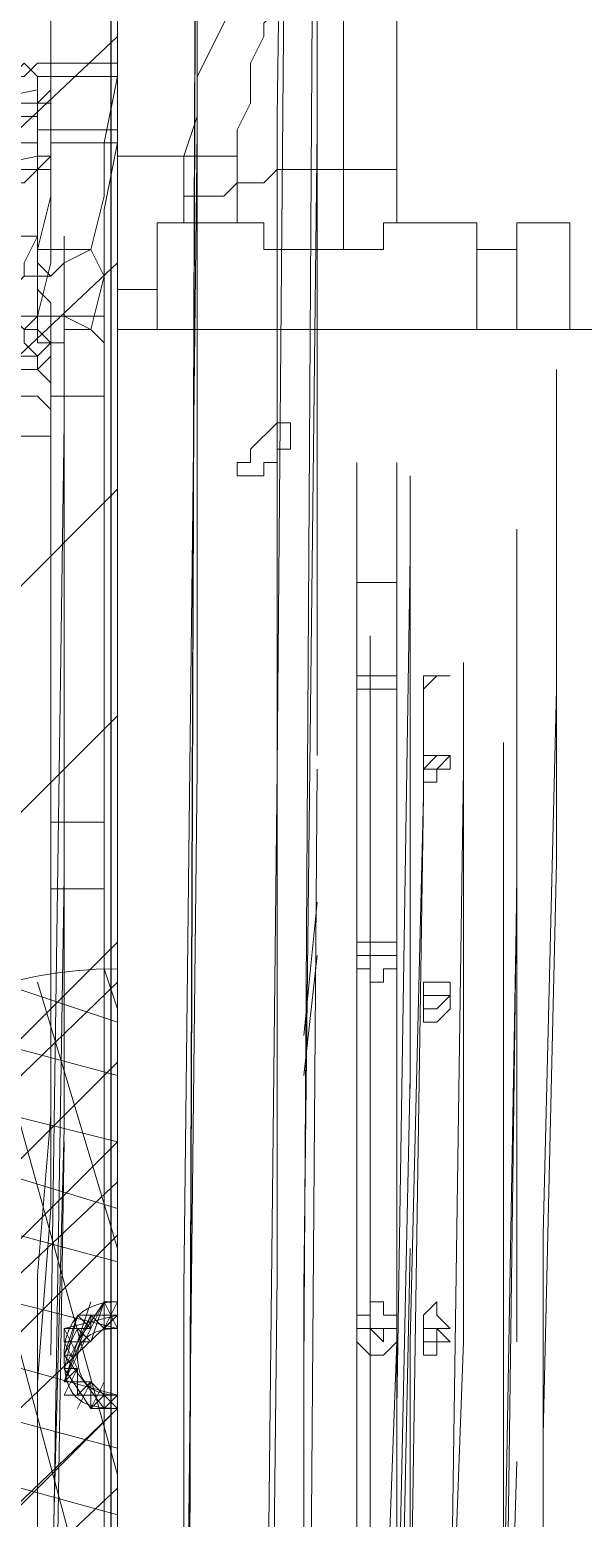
# Model space of a CAD drawing. Header units: millimetres. Extents: x 25083 to 52777, y 24772 to 45779.
# Drawn here: x 46636.28 to 46651.72, y 38624.29 to 38665.79 of the extents above; entities that cross this region are included whole.
import ezdxf

# ---------------------------------------------------------------- set-up
doc = ezdxf.new("R2010")
doc.units = ezdxf.units.MM

# ---------------------------------------------------------------- blocks, each defined once
blk = doc.blocks.new('zw$F4C5')
at = {"color": 7, "lineweight": 0}
for points in [[(528.444, 72.786), (528.444, 356.505)], [(528.444, 197.563), (522.131, 191.621)], [(528.444, 191.25), (522.131, 185.308)], [(528.444, 184.937), (522.131, 178.624)], [(528.444, 178.624), (522.131, 172.311)], [(528.444, 172.311), (522.131, 165.997)], [(528.444, 170.454), (528.072, 171.568)], [(528.444, 171.197), (517.303, 160.427)], [(525.102, 171.197), (528.444, 170.082)], [(528.444, 163.769), (526.216, 171.197)], [(528.444, 157.456), (524.73, 170.825)], [(522.873, 170.082), (528.444, 168.597)], [(528.444, 150.772), (523.245, 170.082)], [(528.444, 168.968), (517.674, 158.199)], [(521.017, 168.597), (528.444, 166.74)], [(519.903, 167.483), (528.444, 164.883)], [(528.444, 166.74), (518.417, 156.713)], [(518.789, 165.997), (528.444, 163.398)], [(528.444, 165.626), (522.131, 159.684)], [(518.046, 164.141), (528.444, 161.541)], [(528.444, 164.141), (519.16, 154.857)], [(517.674, 162.655), (528.444, 159.684)], [(526.958, 160.056), (527.701, 162.284)], [(526.958, 160.056), (527.701, 162.284)], [(526.958, 160.056), (527.701, 162.284)], [(526.958, 160.056), (527.701, 162.284)], [(526.958, 160.056), (527.701, 162.284)], [(526.958, 160.056), (527.701, 162.284)], [(526.958, 160.056), (528.072, 162.284)], [(526.958, 160.056), (528.072, 162.284)], [(526.958, 160.056), (528.072, 162.284)], [(526.958, 160.056), (528.072, 162.284)], [(527.33, 161.17), (528.072, 162.284)], [(527.701, 161.17), (528.072, 162.284)], [(527.701, 161.17), (528.072, 162.284)], [(527.701, 161.17), (528.072, 162.284)], [(527.701, 161.17), (528.072, 162.284)], [(527.701, 161.541), (528.072, 162.284)], [(527.701, 161.541), (528.072, 162.284)], [(527.701, 161.541), (528.072, 162.284)], [(527.701, 161.541), (528.072, 162.284)], [(527.701, 161.541), (528.072, 162.284)], [(527.701, 161.541), (528.072, 162.284)], [(527.701, 161.541), (528.072, 162.284)], [(527.701, 161.541), (528.072, 162.284)], [(527.701, 161.541), (528.072, 162.284)], [(528.072, 162.284), (528.444, 161.541)], [(528.072, 162.284), (528.444, 162.284)], [(528.072, 161.541), (528.072, 162.284)], [(528.072, 161.541), (528.072, 162.284)], [(528.072, 161.541), (528.072, 162.284)], [(528.072, 161.541), (528.072, 162.284)], [(528.072, 161.541), (528.444, 162.284)], [(528.072, 161.541), (528.444, 162.284)], [(528.072, 161.541), (528.444, 162.284)], [(528.072, 161.541), (528.444, 162.284)], [(528.444, 161.913), (519.903, 153.743)], [(528.444, 161.913), (526.958, 161.541)], [(526.958, 160.798), (527.33, 161.913)], [(526.958, 160.798), (527.33, 161.913)], [(526.958, 160.798), (527.33, 161.913)], [(526.958, 160.798), (527.33, 161.913)], [(526.958, 160.798), (527.33, 161.913)], [(526.958, 160.798), (527.33, 161.913)], [(526.958, 160.427), (527.33, 161.913)], [(526.958, 160.427), (527.33, 161.913)], [(526.958, 160.427), (527.33, 161.913)], [(526.958, 160.427), (527.33, 161.913)], [(526.958, 160.427), (527.33, 161.913)], [(526.958, 160.427), (527.33, 161.913)], [(526.958, 160.427), (527.701, 161.913)], [(526.958, 160.427), (527.701, 161.913)], [(526.958, 160.427), (527.701, 161.913)], [(526.958, 160.427), (527.701, 161.913)], [(526.958, 160.427), (527.701, 161.913)], [(526.958, 160.427), (527.701, 161.913)], [(526.958, 160.427), (527.701, 161.913)], [(526.958, 160.427), (527.701, 161.913)], [(526.958, 160.427), (527.701, 161.913)], [(526.958, 160.056), (527.701, 161.913)], [(526.958, 160.056), (527.701, 161.913)], [(526.958, 160.056), (527.701, 161.913)], [(528.444, 161.913), (527.33, 161.913)], [(527.33, 161.913), (527.701, 161.541)], [(527.701, 161.913), (527.701, 161.541)], [(527.701, 161.913), (528.072, 161.541)], [(528.072, 161.541), (528.444, 161.913)], [(528.072, 161.541), (528.444, 161.913)], [(528.072, 161.541), (528.444, 161.913)], [(528.072, 161.541), (528.444, 161.913)], [(528.072, 161.541), (528.444, 161.913)], [(528.072, 161.541), (528.444, 161.913)], [(528.072, 161.541), (528.444, 161.913)], [(528.072, 161.541), (528.444, 161.913)], [(528.072, 161.541), (528.444, 161.913)], [(528.072, 161.541), (528.444, 161.913)], [(528.072, 161.541), (528.444, 161.913)], [(527.701, 161.541), (526.958, 161.541)], [(526.958, 161.541), (527.33, 160.798)], [(526.958, 161.17), (526.958, 161.541)], [(526.958, 161.17), (526.958, 161.541)], [(526.958, 161.17), (526.958, 161.541)], [(526.958, 160.798), (527.33, 161.541)], [(526.958, 160.798), (527.33, 161.541)], [(526.958, 160.798), (527.33, 161.541)], [(527.33, 161.541), (527.701, 161.17)], [(528.072, 161.541), (528.444, 161.541)], [(528.072, 161.541), (528.444, 161.541)], [(517.303, 161.17), (528.444, 158.199)], [(527.701, 161.17), (526.958, 161.17)], [(526.958, 161.17), (527.33, 160.427)], [(526.958, 160.056), (527.33, 161.17)], [(527.33, 160.798), (526.958, 160.798)], [(527.33, 160.798), (526.958, 160.798)], [(526.958, 160.798), (528.072, 159.313)], [(526.958, 160.056), (527.33, 160.798)], [(526.958, 160.056), (527.33, 160.798)], [(526.958, 160.056), (527.33, 160.798)], [(526.958, 160.056), (527.33, 160.798)], [(526.958, 160.056), (527.33, 160.798)], [(526.958, 160.056), (527.33, 160.798)], [(526.958, 160.056), (527.33, 160.798)], [(526.958, 160.056), (527.33, 160.798)], [(527.33, 160.427), (526.958, 160.056)], [(527.33, 160.427), (526.958, 160.427)], [(526.958, 160.427), (527.701, 159.313)], [(526.958, 159.684), (527.33, 160.427)], [(526.958, 159.684), (527.33, 160.427)], [(526.958, 159.684), (527.33, 160.427)], [(526.958, 159.684), (527.33, 160.427)], [(526.958, 159.684), (527.33, 160.427)], [(526.958, 159.684), (527.33, 160.427)], [(526.958, 159.684), (527.33, 160.427)], [(526.958, 159.684), (527.33, 160.427)], [(526.958, 159.684), (527.33, 160.427)], [(526.958, 159.684), (527.33, 160.427)], [(526.958, 159.684), (527.33, 160.427)], [(527.33, 159.684), (527.33, 160.427)], [(527.33, 159.684), (527.33, 160.427)], [(527.33, 159.684), (527.33, 160.427)], [(527.33, 159.684), (527.33, 160.427)], [(527.33, 159.684), (527.33, 160.427)], [(527.33, 159.684), (527.33, 160.427)], [(527.33, 159.684), (527.33, 160.427)], [(527.701, 160.056), (526.958, 160.056)], [(527.33, 159.684), (527.33, 160.056)], [(527.33, 159.684), (527.33, 160.056)], [(527.33, 159.684), (527.701, 160.056)], [(527.33, 159.684), (527.701, 160.056)], [(527.33, 159.684), (527.701, 160.056)], [(527.33, 159.684), (527.701, 160.056)], [(527.33, 159.684), (527.701, 160.056)], [(527.33, 159.684), (527.701, 160.056)], [(527.33, 159.684), (527.701, 160.056)], [(527.33, 159.684), (527.701, 160.056)], [(527.33, 159.684), (527.701, 160.056)], [(527.33, 159.684), (527.701, 160.056)], [(527.33, 159.684), (527.701, 160.056)], [(527.33, 159.684), (527.701, 160.056)], [(527.33, 159.684), (527.701, 160.056)], [(527.33, 159.313), (527.701, 160.056)], [(527.33, 159.313), (527.701, 160.056)], [(527.33, 159.313), (527.701, 160.056)], [(527.33, 159.313), (527.701, 160.056)], [(527.33, 159.313), (527.701, 160.056)], [(527.33, 159.313), (527.701, 160.056)], [(527.33, 159.313), (527.701, 160.056)], [(527.33, 159.313), (527.701, 160.056)], [(527.33, 159.313), (527.701, 160.056)], [(527.33, 159.313), (527.701, 160.056)], [(527.701, 160.056), (528.444, 159.313)], [(527.701, 159.313), (527.701, 160.056)], [(527.701, 159.313), (527.701, 160.056)], [(527.701, 159.313), (527.701, 160.056)], [(527.701, 159.313), (527.701, 160.056)], [(527.701, 159.313), (527.701, 160.056)], [(527.701, 159.313), (527.701, 160.056)], [(527.701, 159.313), (527.701, 160.056)], [(527.701, 159.313), (527.701, 160.056)], [(527.701, 159.313), (527.701, 160.056)], [(527.701, 159.313), (527.701, 160.056)], [(527.701, 159.313), (528.072, 160.056)], [(528.072, 159.684), (526.958, 159.684)], [(528.444, 159.684), (527.33, 159.684)], [(527.701, 159.313), (528.072, 159.684)], [(527.701, 159.313), (528.072, 159.684)], [(527.701, 159.313), (528.072, 159.684)], [(527.701, 159.313), (528.072, 159.684)], [(527.701, 159.313), (528.072, 159.684)], [(527.701, 159.313), (528.072, 159.684)], [(527.701, 159.313), (528.072, 159.684)], [(527.701, 159.313), (528.072, 159.684)], [(527.701, 159.313), (528.072, 159.684)], [(527.701, 159.313), (528.072, 159.684)], [(527.701, 159.313), (528.072, 159.684)], [(527.701, 159.313), (528.072, 159.684)], [(527.701, 159.313), (528.072, 159.684)], [(527.701, 159.313), (528.072, 159.684)], [(527.701, 159.313), (528.072, 159.684)], [(527.701, 159.313), (528.072, 159.684)], [(527.701, 159.313), (528.072, 159.684)], [(528.072, 159.684), (528.444, 159.684)], [(528.072, 159.313), (528.072, 159.684)], [(528.072, 159.313), (528.072, 159.684)], [(528.072, 159.313), (528.072, 159.684)], [(528.072, 159.313), (528.072, 159.684)], [(528.072, 159.313), (528.072, 159.684)], [(528.072, 159.313), (528.072, 159.684)], [(528.072, 159.313), (528.072, 159.684)], [(528.072, 159.313), (528.072, 159.684)], [(528.072, 159.313), (528.444, 159.684)], [(528.072, 159.313), (528.444, 159.684)], [(528.072, 159.313), (528.444, 159.684)], [(528.072, 159.313), (528.444, 159.684)], [(528.072, 159.313), (528.444, 159.684)], [(528.072, 159.313), (528.444, 159.684)], [(528.072, 159.313), (528.444, 159.684)], [(528.072, 159.313), (528.444, 159.684)], [(528.072, 159.313), (528.444, 159.684)], [(528.072, 159.313), (528.444, 159.684)], [(528.072, 159.313), (528.444, 159.684)], [(517.674, 159.313), (528.444, 156.342)], [(528.444, 159.313), (519.16, 150.4)], [(528.444, 159.313), (521.388, 152.257)], [(528.444, 159.313), (527.701, 159.313)], [(528.072, 159.313), (528.444, 159.313)], [(528.072, 159.313), (528.444, 159.313)], [(528.072, 159.313), (528.444, 159.313)], [(528.072, 159.313), (528.444, 159.313)], [(528.072, 159.313), (528.444, 159.313)], [(528.072, 159.313), (528.444, 159.313)], [(528.444, 157.085), (522.502, 151.514)]]:
    blk.add_lwpolyline(points, dxfattribs=at)
at = {"color": 7, "lineweight": 5}
for points in [[(530.672, 177.138), (530.672, 231.728), (531.043, 239.527), (531.043, 240.641), (530.672, 232.842)], [(534.014, 232.842), (534.386, 240.269), (534.386, 239.527), (534.014, 231.728), (534.014, 177.51)], [(530.672, 232.842), (530.672, 194.963), (530.301, 162.655)], [(533.643, 162.655), (534.014, 194.963), (534.014, 232.842)], [(534.014, 222.815), (534.014, 179.738)], [(532.9, 177.138), (533.272, 220.216), (533.272, 222.073)], [(533.272, 222.073), (532.9, 195.335), (532.9, 163.027)], [(526.587, 196.078), (526.587, 221.33)], [(534.014, 220.959), (533.643, 160.427)], [(526.587, 219.845), (526.587, 194.221)], [(528.444, 216.131), (528.444, 196.82)], [(530.301, 110.294), (530.672, 216.131)], [(526.587, 196.82), (526.587, 215.017)], [(528.444, 213.903), (528.444, 194.963)], [(530.672, 213.903), (530.301, 106.951)], [(536.242, 213.16), (536.242, 192.364)], [(526.587, 212.789), (526.587, 194.963)], [(534.757, 201.648), (534.386, 201.277), (533.643, 201.277), (532.157, 199.791), (532.157, 199.42), (530.672, 196.449), (530.672, 195.335), (530.301, 194.221)], [(534.757, 191.621), (534.757, 201.648)], [(531.786, 194.221), (531.786, 194.963), (532.157, 195.706), (532.157, 196.82), (532.529, 197.563), (532.529, 197.934), (532.9, 198.306), (532.9, 199.048), (533.272, 199.42), (533.272, 199.791), (533.643, 200.163), (533.643, 200.534), (534.014, 200.534), (534.014, 200.905), (534.757, 200.905)], [(525.473, 196.449), (525.844, 196.449), (526.216, 196.82), (526.587, 196.82), (526.587, 197.563)], [(526.587, 196.078), (526.587, 197.563)], [(526.216, 196.078), (526.216, 196.449), (525.844, 196.82), (525.473, 196.449)], [(526.587, 196.82), (526.587, 196.449)], [(527.701, 196.82), (526.587, 196.82)], [(528.444, 196.82), (527.701, 196.82)], [(528.444, 196.449), (528.444, 196.82)], [(526.587, 196.449), (526.587, 193.107), (526.216, 191.621)], [(526.587, 196.449), (526.216, 196.449), (526.216, 196.078)], [(528.444, 196.449), (526.587, 196.449)], [(527.701, 191.621), (528.072, 193.107), (528.072, 194.592), (528.444, 196.449)], [(515.446, 193.849), (526.216, 196.078)], [(525.102, 195.706), (526.216, 195.706), (526.587, 196.078)], [(526.587, 196.078), (526.587, 195.706), (526.216, 195.706), (526.216, 195.335), (525.473, 195.335)], [(526.216, 191.993), (526.216, 196.078)], [(526.587, 195.706), (526.587, 194.963), (526.216, 194.963), (526.216, 194.592), (525.473, 194.592)], [(526.587, 194.963), (526.587, 194.592)], [(526.587, 194.963), (527.701, 194.963)], [(527.701, 194.963), (528.444, 194.963)], [(528.444, 194.963), (528.444, 194.592)], [(515.446, 191.993), (526.216, 194.221)], [(525.102, 193.849), (526.216, 193.849), (526.587, 194.221)], [(525.473, 194.592), (526.216, 194.592), (526.216, 194.221)], [(526.587, 194.221), (526.587, 193.849), (526.216, 193.849), (525.844, 193.478), (525.473, 193.478)], [(526.216, 189.764), (526.587, 191.25), (526.587, 194.592)], [(526.587, 194.592), (526.587, 194.221), (526.216, 194.221)], [(526.216, 194.221), (526.216, 189.764)], [(528.444, 194.592), (526.587, 194.592)], [(528.444, 194.592), (528.072, 192.735), (528.072, 190.879), (527.701, 189.393)], [(528.444, 194.221), (530.301, 194.221)], [(530.301, 193.478), (530.301, 194.221)], [(530.301, 194.221), (531.786, 194.221)], [(531.786, 193.478), (531.786, 194.221)], [(531.786, 193.478), (532.529, 193.478), (532.9, 193.849), (534.757, 193.849)], [(534.757, 193.849), (536.242, 193.849)], [(530.301, 192.364), (530.301, 193.478)], [(531.786, 193.478), (531.415, 193.107), (530.301, 193.107), (530.301, 193.478)], [(531.786, 192.364), (531.786, 193.478)], [(529.558, 192.364), (529.558, 189.393)], [(532.529, 192.364), (529.558, 192.364)], [(532.529, 191.621), (532.529, 192.364)], [(538.471, 192.364), (535.871, 192.364)], [(535.871, 192.364), (535.871, 191.621)], [(538.471, 189.393), (538.471, 192.364)], [(541.07, 192.364), (539.585, 192.364)], [(539.585, 192.364), (539.585, 189.393)], [(541.07, 189.393), (541.07, 192.364)], [(526.216, 191.993), (525.102, 191.993)], [(526.216, 191.993), (525.844, 191.25), (525.844, 190.879), (526.216, 190.879)], [(526.216, 191.621), (526.216, 191.993)], [(526.958, 191.993), (526.958, 189.764)], [(526.958, 187.536), (526.958, 191.993)], [(527.701, 191.621), (526.216, 191.621)], [(526.587, 190.879), (526.216, 191.25), (526.216, 191.621)], [(526.587, 190.879), (526.958, 191.25), (527.701, 191.621)], [(528.072, 189.764), (528.072, 190.879), (527.701, 191.621)], [(532.529, 191.621), (535.871, 191.621)], [(535.871, 191.621), (532.529, 191.621)], [(539.585, 191.621), (538.471, 191.621)], [(526.216, 190.879), (525.844, 190.879), (525.473, 190.507)], [(526.587, 189.764), (526.587, 190.136), (526.216, 190.507), (526.216, 190.879)], [(526.587, 190.879), (526.216, 190.879)], [(526.958, 187.165), (526.958, 190.879)], [(528.444, 190.507), (529.558, 190.507)], [(534.014, 187.165), (534.014, 190.879)], [(525.102, 189.764), (526.216, 189.764)], [(526.587, 188.65), (526.587, 189.022), (526.216, 189.393), (525.844, 189.393), (525.473, 189.764)], [(526.216, 189.764), (525.844, 189.393), (525.844, 189.022), (526.216, 188.65)], [(526.216, 189.764), (526.216, 189.022), (526.587, 189.022)], [(526.216, 189.764), (526.958, 189.764), (527.701, 189.393)], [(526.587, 175.653), (526.587, 189.764)], [(526.958, 189.764), (526.958, 186.794), (526.587, 160.798)], [(528.072, 189.764), (526.587, 189.764)], [(528.072, 189.764), (528.072, 175.653)], [(527.701, 189.393), (526.958, 189.393), (526.958, 189.022), (526.587, 189.022)], [(527.701, 189.393), (528.072, 189.022), (528.072, 187.536)], [(528.444, 189.393), (580.063, 189.393)], [(526.587, 189.022), (526.216, 188.65)], [(524.73, 188.279), (526.216, 188.279), (526.587, 188.65)], [(525.473, 188.65), (526.216, 188.65)], [(526.216, 188.65), (526.216, 188.279), (526.587, 187.908), (526.587, 187.536)], [(540.699, 188.279), (540.699, 185.68)], [(540.699, 185.68), (540.699, 188.279)], [(525.473, 187.536), (526.216, 187.536), (526.587, 187.165), (526.587, 186.794)], [(526.587, 187.536), (526.587, 173.796)], [(528.072, 187.536), (526.587, 187.536)], [(526.958, 174.167), (526.958, 187.536)], [(528.072, 173.796), (528.072, 187.536)], [(526.587, 186.794), (526.587, 186.422), (525.473, 186.422), (524.73, 186.051)], [(533.272, 186.422), (533.272, 186.794), (532.9, 186.794), (532.157, 186.051), (532.157, 185.68), (531.786, 185.68), (531.786, 185.308)], [(531.786, 185.308), (532.529, 185.308), (532.529, 185.68), (532.9, 185.68), (532.9, 186.051), (533.272, 186.051), (533.272, 186.422)], [(526.958, 185.68), (526.958, 181.966)], [(526.958, 183.451), (526.958, 185.68)], [(535.128, 184.194), (535.128, 185.68)], [(535.128, 185.68), (535.128, 184.937)], [(536.242, 183.451), (536.242, 185.68)], [(536.242, 185.68), (536.242, 173.425)], [(540.699, 185.68), (540.699, 174.539)], [(540.699, 179.366), (540.699, 185.68)], [(536.614, 183.08), (536.614, 185.308)], [(536.614, 185.308), (536.614, 183.08)], [(535.128, 184.937), (535.128, 178.252)], [(535.128, 180.109), (535.128, 184.937)], [(526.958, 181.223), (526.958, 183.451)], [(536.242, 173.425), (536.242, 183.451)], [(539.585, 183.823), (539.585, 182.337)], [(539.585, 183.451), (539.585, 183.823)], [(539.585, 168.597), (539.585, 183.451)], [(536.614, 183.08), (536.242, 159.313)], [(536.614, 183.08), (536.614, 168.226)], [(536.614, 182.709), (536.614, 178.624)], [(536.614, 180.852), (536.614, 182.709)], [(535.128, 182.337), (535.5, 182.337)], [(535.128, 182.337), (536.242, 182.337)], [(535.128, 180.48), (535.128, 182.337)], [(535.128, 182.337), (535.128, 175.281)], [(535.5, 182.337), (535.871, 182.337)], [(535.871, 182.337), (536.242, 182.337)], [(536.242, 182.337), (536.242, 179.366)], [(536.242, 179.738), (536.242, 182.337)], [(539.585, 180.48), (539.585, 182.337)], [(539.585, 182.337), (539.585, 168.597)], [(539.585, 182.337), (539.585, 181.966)], [(526.958, 181.966), (526.958, 167.112)], [(535.128, 144.459), (535.128, 181.595)], [(535.128, 180.852), (535.128, 178.995)], [(535.128, 180.48), (535.128, 180.852)], [(535.5, 177.138), (535.5, 180.852)], [(535.5, 180.852), (535.5, 177.51)], [(539.585, 180.852), (539.585, 179.366)], [(539.585, 180.48), (539.585, 180.852)], [(535.128, 180.48), (535.128, 168.597)], [(538.099, 176.767), (538.099, 180.109)], [(538.099, 180.109), (538.099, 177.138)], [(536.242, 179.738), (535.128, 179.738)], [(535.128, 179.738), (535.5, 179.738), (535.5, 179.366), (536.242, 179.366), (536.242, 179.738)], [(535.128, 179.366), (535.5, 179.366), (535.5, 179.738), (536.242, 179.738), (536.242, 179.366)], [(536.242, 172.311), (536.242, 179.738)], [(537.728, 179.738), (536.985, 179.738), (536.985, 179.366)], [(536.985, 179.366), (537.356, 179.738)], [(537.356, 179.738), (537.728, 179.738)], [(536.242, 179.366), (535.128, 179.366)], [(536.242, 179.366), (536.242, 171.939)], [(536.242, 179.366), (536.242, 176.396)], [(536.242, 176.396), (536.242, 179.366)], [(536.985, 176.396), (536.985, 179.366)], [(536.985, 179.366), (536.985, 176.396)], [(539.585, 176.024), (539.585, 179.366)], [(539.585, 179.366), (539.585, 177.881)], [(540.327, 164.141), (540.699, 179.366)], [(535.128, 178.995), (535.128, 148.172)], [(539.585, 178.995), (539.585, 176.396)], [(539.213, 177.881), (539.213, 174.91)], [(539.213, 175.281), (539.213, 177.881)], [(535.5, 177.51), (535.5, 151.143)], [(536.985, 177.138), (537.356, 177.138), (537.728, 177.51)], [(537.728, 177.51), (536.985, 177.51), (536.985, 177.138)], [(536.985, 177.138), (537.356, 177.51), (537.728, 177.51), (537.728, 177.138)], [(530.301, 129.976), (530.301, 115.493), (529.929, 102.124), (529.929, 100.638), (530.301, 113.264), (530.301, 143.716), (530.672, 177.138)], [(532.529, 129.976), (532.529, 85.784), (532.157, 82.07), (532.157, 81.699), (532.529, 85.041), (532.529, 143.345), (532.9, 177.138)], [(534.014, 177.138), (533.643, 128.119), (533.643, 113.636), (533.272, 100.638), (533.272, 102.124), (533.643, 115.121), (533.643, 129.604)], [(535.5, 161.17), (535.5, 177.138)], [(537.728, 177.138), (537.356, 177.138), (537.356, 176.767), (536.985, 176.767), (536.985, 177.138)], [(538.099, 177.138), (537.728, 151.514)], [(536.242, 176.396), (536.242, 164.883)], [(536.242, 165.255), (536.242, 176.396)], [(536.614, 161.17), (536.985, 176.396)], [(536.985, 176.396), (536.614, 151.886)], [(538.099, 161.17), (538.099, 176.767)], [(539.585, 161.17), (539.585, 176.024)], [(526.587, 175.653), (526.587, 167.483), (526.216, 163.027)], [(526.587, 175.653), (528.072, 175.653)], [(528.072, 149.286), (528.072, 175.653)], [(539.213, 164.883), (539.213, 175.281)], [(539.213, 174.91), (539.213, 164.512)], [(540.699, 174.539), (540.327, 158.57)], [(526.587, 133.318), (526.587, 150.772), (526.958, 174.167)], [(539.213, 145.944), (539.585, 174.167)], [(526.216, 160.056), (526.587, 164.883), (526.587, 173.796)], [(528.072, 173.796), (526.587, 173.796)], [(528.072, 173.796), (528.072, 147.43)], [(539.585, 173.796), (539.213, 152.629)], [(533.643, 169.711), (534.014, 173.425)], [(536.242, 173.425), (536.242, 149.658)], [(536.242, 142.23), (536.242, 173.425)], [(536.242, 172.311), (535.128, 172.311)], [(535.128, 172.311), (535.128, 171.939), (536.242, 171.939)], [(536.242, 171.939), (536.242, 172.311)], [(533.643, 168.597), (534.014, 171.939)], [(535.128, 171.568), (535.128, 171.939), (536.242, 171.939)], [(536.242, 171.939), (536.242, 171.568)], [(536.242, 161.913), (536.242, 171.939)], [(536.242, 171.568), (535.871, 171.568), (535.871, 171.197), (535.5, 171.197), (535.5, 171.568), (535.128, 171.568)], [(536.242, 171.568), (536.242, 161.541)], [(537.728, 170.825), (537.728, 171.197), (536.985, 171.197), (536.985, 170.825)], [(536.985, 170.825), (536.985, 170.454), (537.356, 170.454), (537.728, 170.825)], [(536.985, 170.454), (536.985, 170.825), (537.728, 170.825), (537.728, 170.454)], [(537.728, 170.454), (537.356, 170.082), (536.985, 170.082), (536.985, 170.454)], [(536.614, 168.597), (536.242, 151.143)], [(526.958, 167.112), (526.587, 153), (526.587, 139.631)], [(526.958, 166.74), (526.587, 143.716)], [(536.242, 151.886), (536.242, 165.255)], [(536.242, 164.883), (536.242, 146.315)], [(539.213, 152.629), (539.213, 164.883)], [(539.213, 164.512), (539.213, 147.801)], [(540.327, 148.172), (540.327, 164.141)], [(536.242, 145.944), (536.614, 163.769)], [(526.216, 163.027), (526.216, 149.286)], [(532.9, 163.027), (532.529, 129.976)], [(533.643, 129.604), (533.643, 163.027)], [(530.301, 162.655), (530.301, 129.976)], [(536.242, 161.913), (535.871, 161.913), (535.871, 162.284), (535.5, 162.284), (535.5, 161.913), (535.128, 161.913)], [(537.728, 161.541), (537.356, 161.913), (537.356, 162.284), (536.985, 161.913), (536.985, 161.541)], [(536.242, 161.541), (535.871, 161.541), (535.871, 161.17), (535.5, 161.541), (535.128, 161.541), (535.128, 161.913)], [(536.242, 161.541), (536.242, 161.913)], [(535.128, 161.17), (535.128, 161.541), (536.242, 161.541)], [(536.242, 161.541), (536.242, 161.17)], [(536.242, 152.629), (536.242, 161.541)], [(536.985, 161.541), (536.985, 161.17), (537.356, 161.17), (537.356, 161.541), (537.728, 161.541)], [(536.985, 161.17), (536.985, 161.541), (537.356, 161.541), (537.728, 161.17)], [(536.242, 161.17), (535.871, 160.798), (535.5, 160.798), (535.128, 161.17)], [(535.5, 145.573), (535.5, 161.17)], [(536.242, 161.17), (535.871, 151.143)], [(536.614, 146.315), (536.614, 161.17)], [(537.728, 161.17), (537.356, 161.17), (537.356, 160.798), (536.985, 160.798), (536.985, 161.17)], [(537.728, 145.944), (537.728, 151.143), (538.099, 161.17)], [(526.216, 147.43), (526.216, 160.056)], [(540.327, 158.57), (540.327, 140.002)], [(539.585, 157.828), (539.213, 145.573)]]:
    blk.add_lwpolyline(points, dxfattribs=at)
for points in [[(528.444, 171.568), (522.131, 171.568), (517.303, 166.74), (517.303, 160.798)], [(528.444, 162.284), (527.33, 162.284), (526.958, 161.541), (526.958, 160.798)], [(528.444, 161.541), (527.701, 161.541), (527.33, 161.17), (527.33, 160.798)], [(517.303, 160.798), (517.303, 154.857), (522.131, 149.658), (528.444, 149.658)], [(526.958, 160.798), (526.958, 159.684), (527.33, 159.313), (528.444, 159.313)], [(527.33, 160.798), (527.33, 160.056), (527.701, 159.684), (528.444, 159.684)]]:
    blk.add_open_spline(points, degree=3, dxfattribs=at)

msp = doc.modelspace()

# ---------------------------------------------------------------- linework, layer by layer
at = {"color": 1}
msp.add_line((46638.536, 39309.908), (46638.536, 38095.854), dxfattribs=at)

# ---------------------------------------------------------------- block references
msp.add_blockref('zw$F4C5', (46110.278, 38468.039))

doc.saveas('drawing.dxf')
